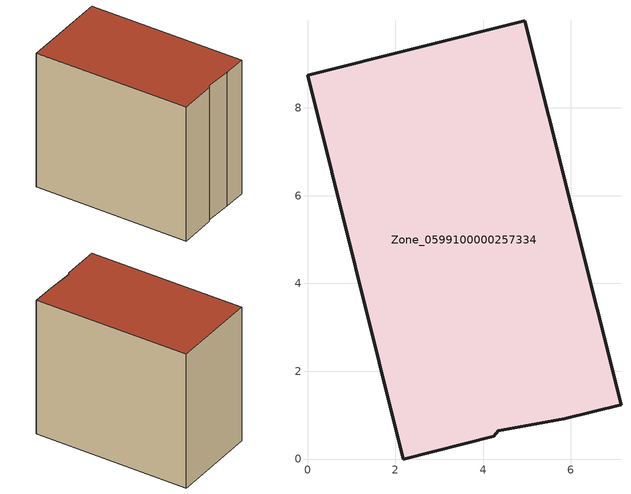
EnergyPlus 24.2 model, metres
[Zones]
Zone_0599100000257334
 floor ground (C_G): 7.14,1.24 5.85,0.92 4.35,0.64 4.25,0.52 2.18,0 0,8.75 4.95,9.98 z0
 wall outside (C_F): 0,8.75 2.18,0 4.25,0.52 4.35,0.64 5.85,0.92 7.14,1.24 4.95,9.98 0,8.75 z0:8.09
 roof outside (C_R): 5.85,0.92 7.14,1.24 4.95,9.98 0,8.75 2.18,0 4.25,0.52 4.35,0.64 z8.09
[BUILDING]
Pand.0599100000257334: North Axis=0; Terrain=City; Loads Convergence Tolerance Value=0.04; Temperature Convergence Tolerance Value=0.4; Solar Distribution=FullExterior; Maximum Number of Warmup Days=25; Minimum Number of Warmup Days=1
[Site:Location]
Rotterdam.The.Hague.AP_ZH_NLD Design_Conditions: Latitude=51.96; Longitude=4.45; Time Zone=1; Elevation=-4.5
[SITE:GROUNDTEMPERATURE:BUILDINGSURFACE]
18, 18, 18, 18, 18, 18, 18, 18, 18, 18, 18, 18
[MATERIAL] Thermal Absorptance=0.9; Solar Absorptance=0.7; Visible Absorptance=0.7
Name | Roughness | Thickness | Conductivity | Density | Specific Heat
G.TI.1975-1991 | MediumSmooth | 0.15 | 0.288461 | 540 | 1210
F.TI.1975-1991 | Rough | 0.3 | 0.230769 | 1920 | 840
R.TI.1975-1991 | MediumRough | 0.2 | 0.153846 | 1500 | 1000
[CONSTRUCTION]
C_G: G.TI.1975-1991
C_F: F.TI.1975-1991
C_R: R.TI.1975-1991
[ZONE]
Zone_0599100000257334: Type=1; Multiplier=1; Ceiling Height=Autocalculate; Volume=Autocalculate; Floor Area=autocalculate; Part of Total Floor Area=Yes
[ZONEINFILTRATION:DESIGNFLOWRATE]
Infil_Zone_0599100000257334: Zone or ZoneList or Space or SpaceList=Zone_0599100000257334; Schedule=AlwaysOn; Design Flow Rate Calculation Method=Flow/Area; Flow Rate per Floor Area=0.003; Constant Term Coefficient=1; Temperature Term Coefficient=0; Velocity Term Coefficient=0; Velocity Squared Term Coefficient=0
[HVACTEMPLATE:ZONE:IDEALLOADSAIRSYSTEM]
Zone_0599100000257334: Maximum Heating Supply Air Temperature=50; Minimum Cooling Supply Air Temperature=13; Maximum Heating Supply Air Humidity Ratio=0.0156; Minimum Cooling Supply Air Humidity Ratio=0.0077; Heating Limit=NoLimit; Cooling Limit=NoLimit; Dehumidification Control Type=ConstantSensibleHeatRatio; Cooling Sensible Heat Ratio=0.7; Dehumidification Setpoint=60; Humidification Control Type=None; Humidification Setpoint=30; Outdoor Air Method=None; Outdoor Air Flow Rate per Person=0.00944; Outdoor Air Flow Rate per Zone Floor Area=0; Outdoor Air Flow Rate per Zone=0; Demand Controlled Ventilation Type=None; Outdoor Air Economizer Type=NoEconomizer; Heat Recovery Type=None; Sensible Heat Recovery Effectiveness=0.7; Latent Heat Recovery Effectiveness=0.65
[ZONECONTROL:THERMOSTAT]
ThermostatControl_Zone_0599100000257334: Zone or ZoneList=Zone_0599100000257334; Control Type Schedule=DualSetpointControlType; Control 1=Thermostat_Zone_0599100000257334; Temperature Difference Between Cutout And Setpoint=0
[THERMOSTATSETPOINT:DUALSETPOINT]
Thermostat_Zone_0599100000257334: Heating Setpoint Temperature Schedule=HeatingSetpoint_Zone_0599100000257334; Cooling Setpoint Temperature Schedule=CoolingSetpoint_Zone_0599100000257334
[SCHEDULE:COMPACT]
HeatingSetpoint_Zone_0599100000257334: Through: 12/31, For: AllDays, Until: 24:00, 21
CoolingSetpoint_Zone_0599100000257334: Through: 12/31, For: AllDays, Until: 24:00, 24
DualSetpointControlType: Through: 12/31, For: AllDays, Until: 24:00, 4
AlwaysOn: Through: 12/31, For: AllDays, Until: 24:00, 1
